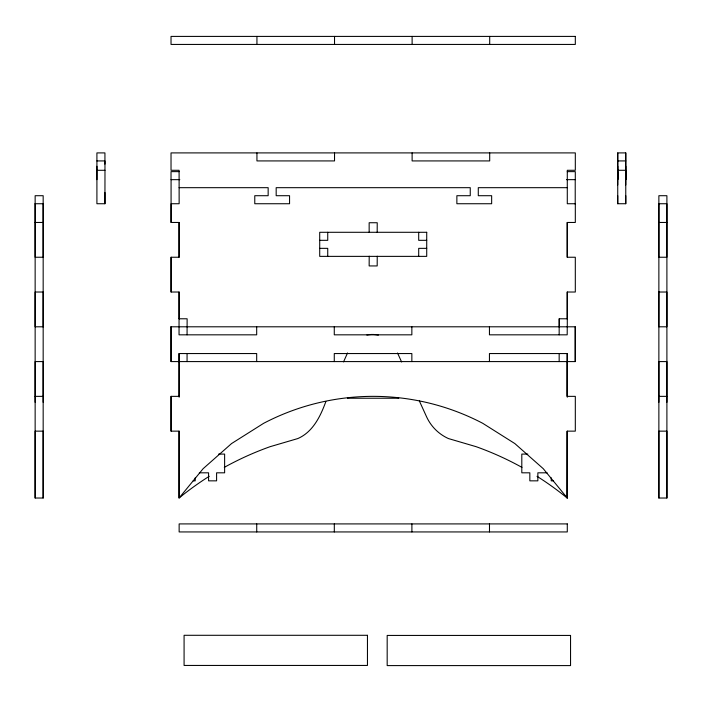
<?xml version="1.0" encoding="UTF-8"?>
<svg xmlns="http://www.w3.org/2000/svg" width="702" height="702" viewBox="0 0 702 702"><rect width="100%" height="100%" fill="white"/><g stroke="black" fill="none" stroke-linecap="round" stroke-linejoin="round"><path stroke-width="1.05" d="M35.144 498.025L35.144 431.142L43.164 431.142L43.164 498.025L35.144 498.025L35.144 195.709L43.164 195.709L43.164 498.025M35.144 402.29L35.144 361.583L43.164 361.583L43.164 402.29M43.129 326.799L43.164 292.023L35.144 292.023L35.1 326.799L43.164 326.799M96.911 179.659L96.911 166.277M179.142 318.778L179.142 292.023L171.069 292.023L171.069 257.239L179.142 257.239L179.142 222.464L171.077 222.464L171.077 179.659M179.045 361.583L179.045 353.554L256.686 353.554L256.686 361.583M567.19 361.583L567.19 353.554L489.443 353.554L489.443 361.583M567.19 318.778L567.19 292.023L575.315 292.023L575.307 257.239L567.19 257.239L567.19 222.464L575.315 222.464L575.315 203.738L567.286 203.738L567.286 170.288L575.315 170.288L575.315 152.904L171.025 152.904L171.025 170.288L179.098 170.288L179.142 203.738L171.112 203.738L171.112 222.464M567.286 257.239L567.286 222.464M575.219 361.583L575.219 326.799M625.763 195.709L625.763 203.729L617.734 203.738L617.742 195.709M617.734 185.003L617.742 152.904L625.763 152.904L625.763 203.729M625.754 185.003L625.763 152.904M658.871 498.025L658.871 431.142L666.9 431.142L666.9 498.025L658.871 498.025L658.871 195.709L666.9 195.709L666.9 498.025M658.871 402.29L658.871 361.583L666.9 361.583L666.9 402.29M104.931 164.136L104.931 152.904L96.911 152.904L96.911 203.738L104.931 203.738L104.984 170.296L104.931 160.925L96.911 160.925M537.012 476.307A306.923 306.923 0 0 1 567.19 498.025L567.286 431.142L567.286 498.025L543.251 468.682L514.829 443.559L482.748 423.315A236.109 236.109 0 0 0 263.636 423.315L231.563 443.559L203.132 468.682L179.098 498.025L179.142 431.142L171.034 431.142L171.034 396.358L179.142 396.358M325.868 401.544C320.551 416.128 312.943 432.011 297.815 438.557L270.103 446.683A306.923 306.923 0 0 0 224.28 467.374M343.55 361.89L347.525 352.966M617.734 160.925L625.763 160.925M96.911 170.288L104.984 170.296M617.734 170.288L625.763 170.288M179.045 171.63L171.025 171.63L171.025 179.659L179.8 179.659M567.269 171.63L575.298 171.63L575.298 179.651L566.496 179.659M179.098 187.68L268.155 187.68L268.155 195.709L254.773 195.709L254.773 203.738L289.557 203.738L289.557 195.709L276.176 195.709L276.176 187.68L470.252 187.68L470.252 195.709L456.87 195.709L456.87 203.738L491.654 203.738L491.654 195.709L478.281 195.709L478.281 187.68L567.286 187.68M35.144 222.464L43.164 222.464M658.871 222.464L666.9 222.464M319.708 240.321L327.737 240.321L327.737 232.292M426.719 240.321L418.699 240.321L418.699 232.292M319.708 248.35L327.737 248.35L327.737 256.37M426.719 248.35L418.699 248.35L418.699 256.37M179.054 318.778L187.127 318.778L187.065 334.828M559.222 326.799L559.222 318.778L567.286 318.778M35.144 396.358L43.164 396.358M658.871 396.358L666.9 396.358M347.429 398.227L398.789 398.227M218.603 454.089L224.622 454.089L224.622 472.815L216.593 472.815L216.593 480.844L208.573 480.844L208.573 472.815L199.307 472.815M527.825 454.089L521.805 454.089L521.805 472.815L529.834 472.815L529.834 480.844L537.855 480.844L537.855 472.815L547.121 472.815M193.19 480.844L195.191 480.844L195.191 477.834M553.237 480.844L551.237 480.844L551.237 477.834M397.525 353.001L401.614 361.978M419.34 400.903L426.605 416.865A43.84 43.84 0 0 0 448.42 438.557L476.132 446.683A306.923 306.923 0 0 1 521.946 467.374M559.222 318.778L559.257 326.799M625.745 171.63L625.754 179.651L625.763 166.277M617.725 171.63L617.734 179.651L617.742 166.277M617.734 152.904L617.734 203.738M575.219 179.659L575.219 204.273M567.286 292.023L567.286 326.799M567.286 397.218L567.286 361.583L567.286 396.358L575.315 396.358L575.315 431.142L567.19 431.142L567.19 498.025M567.242 326.799L567.19 334.828L489.443 334.828L489.443 326.799M567.242 353.554L567.19 396.358M559.161 326.263L559.161 334.828M559.161 353.554L559.161 361.583M489.698 36.407L489.698 44.437M489.698 152.904L489.698 160.925L412.118 160.925L412.118 152.904M489.487 523.911L489.487 531.941M412.118 36.407L412.118 44.437M411.855 326.799L411.855 334.828L334.275 334.828L334.275 326.799M411.855 361.583L411.855 353.554L334.275 353.554L334.275 361.583M411.898 523.911L411.898 531.941M377.185 232.459L377.228 222.736L369.155 222.736L369.155 232.459M377.228 256.212L377.185 265.935L369.155 265.935L369.199 256.212M334.529 36.407L334.529 44.437M334.529 152.904L334.529 160.925L256.941 160.925L256.941 152.904M334.31 523.911L334.31 531.941M256.941 36.407L256.941 44.437M256.686 326.799L256.686 334.828L179.045 334.828L179.045 292.023M256.73 523.911L256.73 531.941M187.065 353.554L187.065 361.583M179.142 361.583L179.142 397.218M179.045 222.464L179.045 257.239M179.098 353.554L179.045 396.358M179.045 431.142L179.045 498.025A306.923 306.923 0 0 1 209.214 476.307M171.112 257.239L171.112 292.023M171.077 326.799L171.077 361.583M171.112 396.358L171.112 431.142M104.931 192.497L104.931 203.738M366.883 335.056A25.834 25.834 0 0 1 378.343 335.126M35.144 203.738L35.135 257.239L43.164 257.239L43.164 203.738L35.144 203.738M171.051 326.799L171.042 361.583L575.271 361.583L575.271 326.799L171.051 326.799M658.871 292.023L658.827 326.799L666.9 326.799L666.9 292.023L658.871 292.023M658.871 203.738L658.871 257.239L666.9 257.239L666.9 203.738L658.871 203.738M575.315 36.407L171.025 36.407L171.025 44.437L575.315 44.437L575.315 36.407M426.719 232.292L319.708 232.292L319.708 256.37L426.719 256.37L426.719 232.292M567.286 523.911L179.142 523.911L179.142 531.941L567.286 531.941L567.286 523.911M367.453 635.292L184.082 635.292L184.082 665.443L367.453 665.443L367.453 635.292M570.551 635.433L387.179 635.433L387.179 665.593L570.551 665.593L570.551 635.433"/></g></svg>
